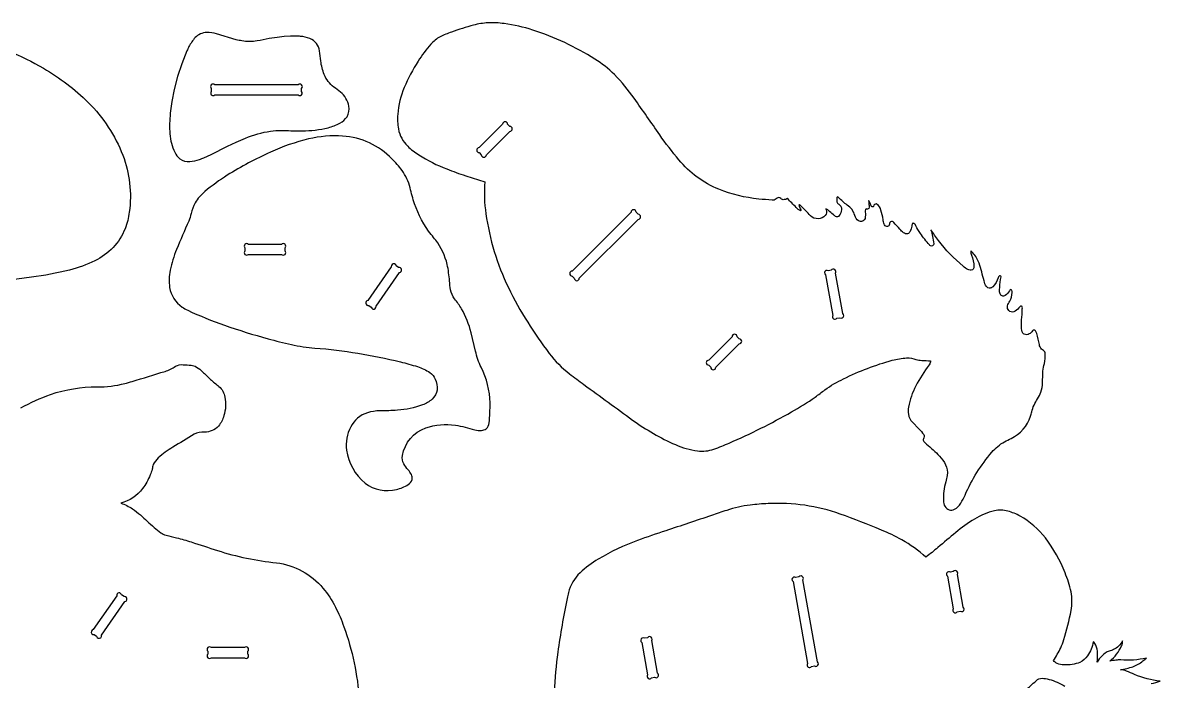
# Model space of a CAD drawing. Extents: x -644 to 671, y -543 to 596.
# Drawn here: x -89 to 591, y 202 to 596 of the extents above; entities that cross this region are included whole.
import ezdxf

# ---------------------------------------------------------------- set-up
doc = ezdxf.new("R2010")
doc.units = 0
doc.header["$MEASUREMENT"] = 0
doc.layers.get('0').update_dxf_attribs({"linetype": 'CONTINUOUS'})

msp = doc.modelspace()

# ---------------------------------------------------------------- linework, layer by layer
for points in [[(363.89, 490.69, 0.472542), (360.98, 490.49, -0.22285), (358.63, 489.73, 0.001624), (350.57, 490.43, -0.068121), (326.82, 496.26, -0.12294), (302.89, 513.89, -0.02381), (291.39, 528.86, 0.001574), (276.15, 550.66, 0.042264), (264.39, 564.87, 0.057419), (252.6, 574.13, 0.061287), (215.54, 591.48, 0.042216), (198.46, 595.34, 0.038891), (188.84, 595.81, 0.053878), (180.09, 594.37, 0.024246), (166.91, 590.2, 0.039203), (160.13, 587.47, 0.093957), (154.58, 583.02, 0.045786), (147.01, 572.84, 0.044522), (138.64, 557.1, 0.075403), (134.74, 541.19, 0.062755), (135.17, 532.37, 0.154552), (140.71, 522.09, 0.054283), (147.43, 516.83, 0.050589), (164.08, 508.43, 0.012561), (175.4, 504.36), (186.83, 500.68, 0.056962), (187.49, 481.71, 0.077991), (200.91, 437.63, 0.031223), (212.5, 416.79, 0.021695), (225.33, 398.17, 0.066128), (237.5, 385.96, 0.012098), (246.1, 379.52, -0.002903), (275.15, 358.32, 0.051664), (300.83, 343.62, 0.066066), (314.04, 339.84, 0.116399), (323.85, 340.97, 0.018336), (333, 344.61, 0.02908), (370.17, 363.24, 0.025635), (384.33, 372.05, 0.007028), (390.17, 376.42, -0.046863), (401.34, 382.98, -0.049175), (430.45, 394.08, -0.041508), (439.05, 395.47, -0.094251), (444.63, 394.58, 0.043478), (448.05, 394, 0.002725), (453.34, 393.75, -0.170198), (452.46, 391.35, 0.034561), (444.52, 378.69, 0.075272), (440.15, 366.12, 0.078691), (440.07, 361.86, 0.149428), (442.52, 357.07), (446.37, 353.16, -0.036385), (449.29, 349.65, -0.259667), (449.12, 347.2, 0.278525), (449.4, 345.44, 0.074068), (451, 343.97, -0.021462), (458.7, 336.81, -0.070209), (462.36, 331.66, -0.156754), (463.27, 325.27, -0.042814), (462.4, 321.39, 0.083035), (461.03, 310.05, 0.099043), (461.9, 306.76, 0.410108), (467.73, 305.04, 0.121168), (471.35, 308.59, 0.044531), (473.94, 313.52, -0.071518), (490.03, 339.17, -0.083569), (497.52, 345.4, -0.017319), (501.54, 347.34, 0.199218), (513.13, 360.57, 0.033314), (513.8, 363.27, -0.093942), (517.35, 370.99, 0.043112), (519.33, 375.04, 0.07813), (520.32, 380.73, -0.010511), (520.57, 387.48, -0.045257), (521.41, 392.18, 0.050349), (521.86, 397.97, 0.219237), (520.96, 399.94, -0.050899), (519.68, 400.79, -0.141018), (518.38, 403.44, 0.034098), (516.79, 410.06, 0.04051), (516.08, 411.61, 0.540897), (514.27, 411.7, -0.124694), (512.36, 409.78, -0.224341), (509.24, 409.64, -0.20451), (508.13, 411.09, -0.08534), (507.64, 414.79, -0.022348), (508.02, 421.51, 0.004974), (508.15, 424.79, 0.092324), (508.21, 425.92, 0.465358), (507.14, 426.32, 0.142161), (506.13, 425.34, -0.140197), (503.07, 423.01, -0.573079), (499.41, 426.58, -0.097038), (500.7, 429.4, 0.11842), (502.04, 434.5, 0.177577), (501.92, 435.97, 0.309517), (501.19, 436.28, 0.161792), (500.58, 435.61, -0.100321), (497.9, 432.72, -0.478851), (494.94, 433.82, -0.115052), (494.62, 436.13, -0.031602), (495.22, 442.38, 0.072918), (495.46, 443.96, 0.578926), (494.29, 444.43, 0.123345), (493.77, 443.41, -0.130178), (490.52, 437.96, -0.108216), (488.99, 437.14, -0.318296), (486.71, 438.25, -0.094082), (485.31, 441.59, 0.021518), (482.31, 452.09, 0.09786), (478.71, 458.22, 0.03274), (477.42, 459.43, 0.121912), (477.85, 456.97, -0.083977), (479.27, 449.87, -0.265467), (478.33, 448.14, -0.227759), (475.67, 448.31, -0.073492), (472.83, 450.32, -0.063951), (458.09, 465.74, -0.001993), (453.49, 472.04, -0.065814), (454.56, 468.06, -0.033038), (455.21, 463.71, -0.636537), (453.21, 462.53, -0.1072), (452.68, 463, -0.02213), (447.24, 469.93, -0.035849), (444.56, 474.5, 0.147773), (442.93, 476.27, 0.117008), (442.1, 474.21, -0.065461), (441.11, 470.96, -0.186611), (439.63, 469.74, -0.236214), (437.25, 470.33, -0.068673), (435, 472.51, 0.019958), (431.31, 476.45, 0.052886), (430.54, 477, 0.456459), (428.85, 475.92, -0.036884), (428.65, 474.85, -0.319333), (427.13, 473.94, -0.244637), (425.58, 475.47, -0.054525), (424.97, 478.12, 0.026472), (423.7, 483.84, 0.168091), (421.4, 487.28, 0.460719), (419.5, 486.82), (419.32, 486.08, -0.371112), (418.48, 485.76, -0.176591), (417.37, 487.4, 0.077651), (416.57, 489.28, 0.04134), (416.3, 489.6, -0.077471), (416.43, 487.69, -0.024305), (416.66, 485.5, -0.387706), (415.72, 484.39, 0.04491), (414.84, 484.53, 0.281354), (414.48, 484.15, 0.124384), (414.33, 482.7, -0.072041), (414.15, 478.88, -0.534247), (410.31, 477.47, -0.168584), (408.05, 480.56, 0.199715), (403.5, 486.76, -0.036089), (398.37, 491.44, 0.100537), (397.84, 491.73, 0.324624), (397.26, 491.29, 0.074546), (397.37, 490.77, -0.02832), (397.28, 489.2, 0.217003), (398.12, 487.68, -0.080053), (399.64, 486.13, -0.174452), (400.03, 484.04, -0.120196), (398.77, 480.52, -0.413352), (396.46, 480.11, -0.05516), (395.1, 481.3, -0.039078), (392.35, 483.68, 0.087231), (390.75, 484.64, 0.316019), (390.85, 484.05, -0.317179), (390.37, 480.56, -0.217836), (386.17, 478.65, -0.214543), (381.51, 480.48, 0.00346), (376.05, 486.19, 0.077735), (374.65, 487.09, 0.105778), (375.26, 485.17, -0.064046), (375.76, 483.93, -0.174397), (375.65, 483.32, -0.098785), (372.97, 485.44, 0.010363), (367.69, 490.79, -0.192388), (365.83, 490.09, -0.226857)], [(105.5, 545.99, 0.184781), (100.57, 554.41, 0.011254), (96.51, 557.42, -0.136454), (90.84, 564.88, -0.060758), (88.74, 572.99, -0.002191), (88.07, 579.02, 0.26826), (82.18, 586.4, 0.07219), (76.7, 587.71, 0.020381), (73.85, 587.89), (70.58, 587.87), (66.87, 587.61), (62.67, 587.1), (57.98, 586.34, -0.008983), (50.76, 584.94, -0.07392), (41.55, 585, -0.020643), (38.2, 585.64), (26.47, 589.18, 0.078568), (20.51, 590.04, 0.192811), (13.68, 586.93, 0.07529), (9.96, 581.61, 0.019181), (8.72, 579), (5.68, 571.35), (3.16, 563.63), (1.18, 556.01), (-0.28, 548.67), (-1.21, 541.76, 0.044501), (-1.48, 529.36, 0.08879), (1.4, 518.43, 0.107011), (4.47, 514.58, 0.188625), (10.39, 512.84, 0.071924), (16.25, 514.13, 0.017438), (18.91, 515.15), (23.27, 517.14), (32.94, 522), (38.22, 524.54), (43.77, 526.91, -0.059152), (58.7, 531.03), (61.85, 531.37), (65.04, 531.5), (66.66, 531.48, 0.016769), (77.63, 531.17, 0.054486), (93.17, 533.09, 0.057388), (100.22, 535.83, 0.122302), (104.45, 539.67, 0.205506)], [(23.32, 556.58), (23.32, 554.82, 1), (25.44, 552.7), (75.2, 552.7, 1), (77.32, 554.82), (77.32, 556.58, 1), (75.2, 558.7), (25.44, 558.7, 1)], [(183.51, 518.18), (184.75, 516.94, 1), (187.75, 516.94), (201.72, 530.91, 1), (201.72, 533.91), (200.48, 535.15, 1), (197.48, 535.15), (183.51, 521.18, 1)], [(9.79, 477.25, 0.005788), (2.51, 460.37, 0.04105), (-1.31, 447.84, 0.080681), (-1.6, 437.6, 0.205977), (5.88, 425.87, 0.045633), (9.24, 423.95, 0.024714), (31.22, 415.05, 0.019689), (57.21, 406.97, 0.014897), (71.2, 403.41, 0.031658), (85.26, 401.4, -0.040976), (136.4, 393.13, -0.01316), (146.56, 390.27, -0.054976), (154.06, 386.78, -0.154932), (157.09, 382.87, -0.144626), (158.25, 376.29, -0.175825), (155.31, 370.85, -0.099375), (149.58, 367.41, -0.072382), (134.64, 364.18, -0.016027), (124.15, 363.87, 0.062085), (116.65, 362.7, 0.198695), (106.64, 354.24, 0.162273), (104.21, 340.42, 0.193611), (115.29, 320.7, 0.234306), (134, 316.83, 0.074764), (141, 319.77, 0.197809), (143.34, 322.78, 0.189058), (142.91, 325.79, 0.050269), (140.98, 328.61, -0.029541), (138.45, 332.07, -0.189313), (137.62, 337.15, -0.273344), (151.54, 353.59, -0.126468), (169.22, 355.29, -0.037935), (180.78, 352.51, 0.078528), (184.94, 352.13, 0.124111), (187.62, 353.13, 0.210924), (189.45, 356.62, 0.022805), (190, 368.55, 0.113445), (184.6, 389.87, -0.045804), (181.3, 399.48), (178.61, 410.53, 0.073707), (172.93, 424.85, 0.03925), (168.77, 430.74, -0.127436), (166.4, 436.19, -0.025077), (165.76, 441.53, 0.032606), (164.36, 451.29, 0.107501), (157.45, 465.86, 0.017551), (154.79, 469.17, -0.087371), (144.86, 487.67, -0.025339), (142.12, 497.22, 0.101212), (137.33, 507.53, 0.048029), (131.3, 514.52, 0.184975), (101.84, 528.09, 0.074535), (81.51, 526.37, 0.050622), (58.65, 518.47, 0.03268), (32.88, 504.69, 0.031792), (19.43, 494.96, 0.086048), (13.62, 488.2, 0.069194), (11.27, 481.73, -0.034224)], [(274.27, 482.56), (239.08, 447.38, 1), (239.08, 444.38), (240.33, 443.14, 1), (243.33, 443.14), (278.51, 478.32, 1), (278.51, 481.32), (277.27, 482.56, 1)], [(43.39, 461.23), (43.39, 459.47, 1), (45.51, 457.35), (65.27, 457.35, 1), (67.39, 459.47), (67.39, 461.23, 1), (65.27, 463.35), (45.51, 463.35, 1)], [(130.92, 449.99), (116.91, 429.81, 1), (117.44, 426.86), (118.89, 425.86, 1), (121.84, 426.39), (135.85, 446.56, 1), (135.31, 449.52), (133.87, 450.52, 1)], [(390.54, 445.09), (394.9, 420.92, 1), (397.36, 419.21), (399.09, 419.52, 1), (400.8, 421.99), (396.44, 446.16, 1), (393.98, 447.87), (392.25, 447.55, 1)], [(334.67, 408.12), (320.7, 394.15, 1), (320.7, 391.15), (321.94, 389.91, 1), (324.94, 389.91), (338.91, 403.88, 1), (338.91, 406.88), (337.67, 408.12, 1)], [(463.45, 264.96), (466.88, 245.5, 1), (469.34, 243.78), (471.07, 244.09, 1), (472.79, 246.55), (469.36, 266, 1), (466.9, 267.72), (465.17, 267.42, 1)], [(371.11, 261.76), (379.75, 212.76, 1), (382.21, 211.04), (383.94, 211.35, 1), (385.66, 213.8), (377.02, 262.81, 1), (374.56, 264.53), (372.83, 264.22, 1)], [(-33.25, 253.24), (-47.25, 233.07, 1), (-46.72, 230.12), (-45.28, 229.11, 1), (-42.33, 229.65), (-28.32, 249.82, 1), (-28.85, 252.77), (-30.29, 253.77, 1)], [(280.7, 225.44), (284.13, 205.99, 1), (286.59, 204.27), (288.32, 204.57, 1), (290.04, 207.03), (286.61, 226.49, 1), (284.15, 228.21), (282.42, 227.9, 1)], [(23.33, 216.28), (43.08, 216.28, 1), (45.2, 218.4), (45.2, 220.16, 1), (43.08, 222.28), (23.33, 222.28, 1), (21.2, 220.16), (21.2, 218.4, 1)]]:
    msp.add_lwpolyline(points, format="xyb", close=True)
for points in [[(-119.92, 585.97, -0.071157), (-77.05, 568.66, -0.063535), (-50.25, 548.16, -0.103883), (-29.62, 516.68, -0.125822), (-25.72, 482.63, -0.058409), (-28.22, 472.72, -0.186899), (-46.27, 453.6, -0.053724), (-61.47, 448.03, -0.029719), (-84.26, 443.66), (-112.06, 440.03, 0.016937)], [(-90.54, 365.63, -0.038158), (-72.8, 373.61, -0.087709), (-44.97, 378.13, 0.064684), (-28.43, 380.2, 0.012478), (-24, 381.41, 0.001256), (-4.35, 387.44, 0.078682), (1.92, 390.53, -0.153023), (6.58, 391.44, 0.00732), (11.23, 391.12, -0.123438), (14.47, 390.03, -0.04468), (18.14, 387.21, -0.006183), (22.79, 382.63, 0.021229), (27.87, 378.45, -0.173316), (31.47, 371.99, -0.124233), (30.82, 361, -0.105892), (27.6, 354.77, -0.23034), (19.19, 351.18, 0.138003), (13.11, 349.8, 0.001332), (0.35, 342.11, 0.04333), (-8.44, 335.71, 0.107282), (-11.36, 331.67, 0.042863), (-12.08, 328.94, -0.04307), (-13.26, 325.5, -0.063856), (-17.77, 317.38, -0.162699), (-30.82, 308.59, -0.08012), (-23.81, 305.22, -0.035438), (-19.11, 301.59, -0.002832), (-10.91, 294.17, 0.030554), (-6.91, 291, 0.073925), (-3.76, 289.51, 0.01298), (2.59, 287.92, -0.012643), (11.32, 285.46, -0.003217), (26.96, 280.33, 0.050106), (62.29, 273.01, -0.190981), (90.06, 257.81, -0.060071), (97.53, 246.53, -0.033689), (102.59, 234.75, -0.070329), (111.75, 191.08, 0.000867)], [(585.24, 200.75, 0.02481), (590.66, 202.26, -0.072462), (575.25, 206.25, 0.002512), (570.48, 208.28, 0.084174), (566.89, 209.03, 0.028857), (574.31, 210.89, 0.084355), (580.32, 214.31, 0.016017), (582.4, 216.01, -0.076831), (567.01, 214.94, 0.033953), (564.2, 214.8, 0.016224), (560.49, 214.23, 0.116639), (567.57, 223.3, 0.10824), (568.12, 226.34, -0.160307), (562.68, 221.09, -0.020077), (560.17, 220.24, 0.118622), (555.74, 217.25, 0.056735), (552.87, 213.59, 0.071798), (553.13, 220.26, 0.112281), (551.49, 224.74, 0.042976), (550.62, 225.8, -0.127297), (547.13, 217.42, -0.139663), (542.68, 213.47, -0.103129), (533.09, 211.94, -0.070306), (528.95, 212.8, -0.139531), (526.84, 214.54, 0.031574), (531.19, 222.22, 0.033688), (533.04, 227.05, 0.027922), (537.35, 244.48, 0.089098), (537.41, 255.64, 0.043241), (533.73, 266.99, 0.069097), (522.01, 287.83, 0.099062), (506.92, 300.91, 0.055164), (499.61, 303.89, 0.114018), (491.59, 304.09, 0.083585), (479.61, 299.14, 0.031644), (468.39, 291.05, 0.006245), (457.76, 282.15, -0.012228), (450.58, 276.36, 0.060098), (436.13, 286.7, 0.032892), (423.93, 292.55, 0.012103), (399.39, 302.16, 0.096467), (356.28, 308.39, 0.018174), (345.53, 307.53, 0.043455), (331.47, 304.36, 0.013124), (322.34, 301.33, -0.004811), (295, 292.16, 0.006416), (278.18, 286.38, 0.044644), (254.69, 275.24, 0.051416), (243.76, 266.99, 0.145762), (236.88, 255.15, 0.017655), (236.07, 251.72, 0.01655), (230.48, 219.6, 0.020828), (228.27, 195.93, 0.022262)], [(509.63, 196.53, 0.023117), (516.41, 202.51, -0.200838), (520.1, 204.02, -0.055662), (524.16, 203.33, -0.068955), (533.65, 199.23, -0.011762)]]:
    msp.add_lwpolyline(points, format="xyb")

doc.saveas('drawing.dxf')
